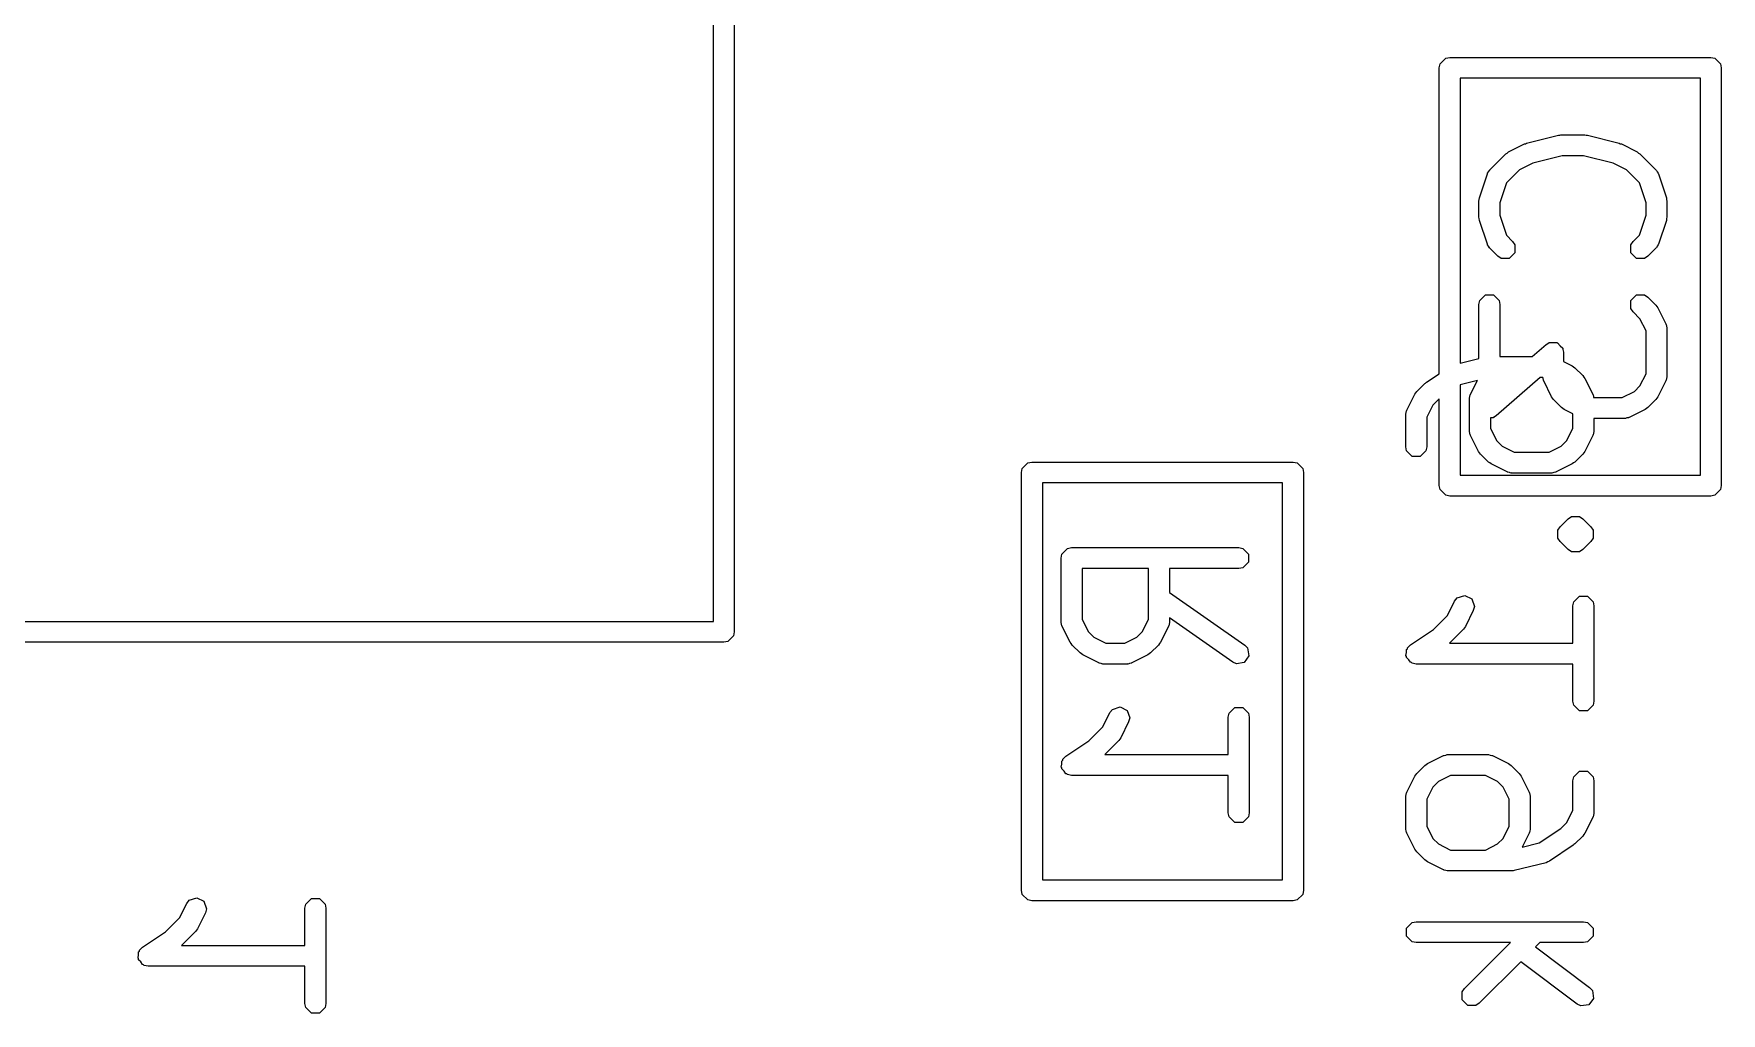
# Model space of a CAD drawing. Header units: inches. Extents: x 0.38 to 5.39, y 0.07 to 3.28.
# Drawn here: x 3.519 to 3.837, y 1.7382 to 1.9228 of the extents above; entities that cross this region are included whole.
import ezdxf

# ---------------------------------------------------------------- set-up
doc = ezdxf.new("R2010")
doc.units = ezdxf.units.IN
doc.header["$MEASUREMENT"] = 0
doc.layers.add('BLACK', color=250, linetype='CONTINUOUS')

msp = doc.modelspace()

# ---------------------------------------------------------------- linework, layer by layer
at = {"layer": 'BLACK', "linetype": 'CONTINUOUS'}
for p, q in [((3.65102, 2.00693), (3.65102, 1.81008)), ((3.64709, 1.81205), (3.64709, 2.00496)), ((3.78405, 1.91713), (3.78511, 1.9182)), ((3.78511, 1.9182), (3.78587, 1.91835)), ((3.78587, 1.91835), (3.83508, 1.91835)), ((3.83508, 1.91835), (3.83583, 1.9182)), ((3.83583, 1.9182), (3.8369, 1.91713)), ((3.7839, 1.91638), (3.78405, 1.91713)), ((3.7839, 1.85873), (3.7839, 1.91638)), ((3.8369, 1.91713), (3.83705, 1.91638)), ((3.83705, 1.91638), (3.83705, 1.83764)), ((3.78783, 1.91441), (3.78783, 1.86069)), ((3.83311, 1.91441), (3.78783, 1.91441)), ((3.83311, 1.83961), (3.83311, 1.91441)), ((3.79696, 1.90052), (3.79996, 1.90202)), ((3.79996, 1.90202), (3.80017, 1.90207)), ((3.80017, 1.90207), (3.80036, 1.90216)), ((3.80036, 1.90216), (3.80636, 1.90366)), ((3.80636, 1.90366), (3.8066, 1.90368)), ((3.8066, 1.90368), (3.80684, 1.90372)), ((3.80684, 1.90372), (3.81134, 1.90372)), ((3.81134, 1.90372), (3.81158, 1.90368)), ((3.81158, 1.90368), (3.81182, 1.90366)), ((3.81182, 1.90366), (3.81782, 1.90216)), ((3.81782, 1.90216), (3.81801, 1.90207)), ((3.81801, 1.90207), (3.81822, 1.90202)), ((3.81822, 1.90202), (3.82122, 1.90052)), ((3.79345, 1.89715), (3.79645, 1.90015)), ((3.79645, 1.90015), (3.79671, 1.90032)), ((3.79671, 1.90032), (3.79696, 1.90052)), ((3.80708, 1.89979), (3.80153, 1.8984)), ((3.8111, 1.89979), (3.80708, 1.89979)), ((3.81665, 1.8984), (3.8111, 1.89979)), ((3.82122, 1.90052), (3.82147, 1.90032)), ((3.82147, 1.90032), (3.82173, 1.90015)), ((3.82173, 1.90015), (3.82473, 1.89715)), ((3.79147, 1.89188), (3.79297, 1.89638)), ((3.79297, 1.89638), (3.79302, 1.89646)), ((3.79302, 1.89651), (3.7932, 1.89677)), ((3.79302, 1.89646), (3.79302, 1.89651)), ((3.7932, 1.89677), (3.79336, 1.89705)), ((3.79336, 1.89705), (3.7934, 1.89707)), ((3.7934, 1.89707), (3.79345, 1.89715)), ((3.79901, 1.89714), (3.79656, 1.89469)), ((3.80153, 1.8984), (3.79901, 1.89714)), ((3.81917, 1.89714), (3.81665, 1.8984)), ((3.82162, 1.89469), (3.81917, 1.89714)), ((3.82473, 1.89715), (3.82479, 1.89707)), ((3.82479, 1.89707), (3.82483, 1.89705)), ((3.82483, 1.89705), (3.82498, 1.89677)), ((3.82498, 1.89677), (3.82516, 1.89651)), ((3.82516, 1.89651), (3.82516, 1.89646)), ((3.82516, 1.89646), (3.82521, 1.89638)), ((3.82521, 1.89638), (3.82671, 1.89188)), ((3.79656, 1.89469), (3.79531, 1.89094)), ((3.82287, 1.89094), (3.82162, 1.89469)), ((3.79137, 1.89126), (3.79144, 1.89157)), ((3.79137, 1.88826), (3.79137, 1.89126)), ((3.79144, 1.89157), (3.79147, 1.89188)), ((3.79531, 1.89094), (3.79531, 1.88858)), ((3.82287, 1.88858), (3.82287, 1.89094)), ((3.82671, 1.89188), (3.82675, 1.89157)), ((3.82675, 1.89157), (3.82681, 1.89126)), ((3.82681, 1.89126), (3.82681, 1.88826)), ((3.79144, 1.88795), (3.79137, 1.88826)), ((3.79147, 1.88763), (3.79144, 1.88795)), ((3.79297, 1.88313), (3.79147, 1.88763)), ((3.79531, 1.88858), (3.79656, 1.88482)), ((3.82162, 1.88482), (3.82287, 1.88858)), ((3.82671, 1.88763), (3.82521, 1.88313)), ((3.82675, 1.88795), (3.82671, 1.88763)), ((3.82681, 1.88826), (3.82675, 1.88795)), ((3.79302, 1.88305), (3.79297, 1.88313)), ((3.79302, 1.883), (3.79302, 1.88305)), ((3.7932, 1.88274), (3.79302, 1.883)), ((3.79656, 1.88482), (3.79773, 1.88365)), ((3.79773, 1.88365), (3.79816, 1.88301)), ((3.79816, 1.88301), (3.79816, 1.8815)), ((3.82002, 1.88301), (3.82045, 1.88365)), ((3.82002, 1.8815), (3.82002, 1.88301)), ((3.82045, 1.88365), (3.82162, 1.88482)), ((3.82516, 1.883), (3.82498, 1.88274)), ((3.82521, 1.88313), (3.82516, 1.88305)), ((3.82516, 1.88305), (3.82516, 1.883)), ((3.79336, 1.88247), (3.7932, 1.88274)), ((3.7934, 1.88245), (3.79336, 1.88247)), ((3.79345, 1.88237), (3.7934, 1.88245)), ((3.79495, 1.88087), (3.79345, 1.88237)), ((3.79559, 1.88044), (3.79495, 1.88087)), ((3.7971, 1.88044), (3.79559, 1.88044)), ((3.79816, 1.8815), (3.7971, 1.88044)), ((3.82109, 1.88044), (3.82002, 1.8815)), ((3.82259, 1.88044), (3.82109, 1.88044)), ((3.82323, 1.88087), (3.82259, 1.88044)), ((3.82473, 1.88237), (3.82323, 1.88087)), ((3.82479, 1.88245), (3.82473, 1.88237)), ((3.82483, 1.88247), (3.82479, 1.88245)), ((3.82498, 1.88274), (3.82483, 1.88247)), ((3.79152, 1.87251), (3.79259, 1.87358)), ((3.79259, 1.87358), (3.7941, 1.87358)), ((3.7941, 1.87358), (3.79516, 1.87251)), ((3.82002, 1.87251), (3.82109, 1.87358)), ((3.82109, 1.87358), (3.82259, 1.87358)), ((3.82259, 1.87358), (3.82323, 1.87315)), ((3.79137, 1.87176), (3.79152, 1.87251)), ((3.79137, 1.86158), (3.79137, 1.87176)), ((3.79516, 1.87251), (3.79531, 1.87176)), ((3.79531, 1.87176), (3.79531, 1.86194)), ((3.82002, 1.87101), (3.82002, 1.87251)), ((3.82045, 1.87037), (3.82002, 1.87101)), ((3.82172, 1.86909), (3.82045, 1.87037)), ((3.82323, 1.87315), (3.82473, 1.87165)), ((3.82473, 1.87165), (3.82491, 1.87139)), ((3.82491, 1.87139), (3.8251, 1.87114)), ((3.8251, 1.87114), (3.8266, 1.86814)), ((3.82287, 1.86679), (3.82172, 1.86909)), ((3.8266, 1.86814), (3.82663, 1.86804)), ((3.82663, 1.86804), (3.82666, 1.86801)), ((3.82666, 1.86801), (3.82672, 1.8677)), ((3.82672, 1.8677), (3.8268, 1.8674)), ((3.8268, 1.8674), (3.82679, 1.86736)), ((3.82679, 1.86736), (3.82681, 1.86726)), ((3.82681, 1.86726), (3.82681, 1.85826)), ((3.80141, 1.86194), (3.80404, 1.86424)), ((3.80404, 1.86424), (3.80453, 1.86452)), ((3.80453, 1.86452), (3.80459, 1.86458)), ((3.80459, 1.86458), (3.80463, 1.86458)), ((3.80463, 1.86458), (3.80471, 1.86462)), ((3.80471, 1.86462), (3.8054, 1.86458)), ((3.8054, 1.86458), (3.80609, 1.86458)), ((3.80609, 1.86458), (3.80614, 1.86453)), ((3.80614, 1.86453), (3.80621, 1.86452)), ((3.80621, 1.86452), (3.80667, 1.864)), ((3.80667, 1.864), (3.80716, 1.86351)), ((3.82287, 1.85872), (3.82287, 1.86679)), ((3.78783, 1.86069), (3.79137, 1.86158)), ((3.79531, 1.86194), (3.80141, 1.86194)), ((3.80716, 1.86351), (3.80718, 1.86342)), ((3.80718, 1.86342), (3.80721, 1.86339)), ((3.80721, 1.86339), (3.8072, 1.86331)), ((3.8072, 1.86331), (3.80731, 1.86276)), ((3.80731, 1.86276), (3.80731, 1.86105)), ((3.80731, 1.86105), (3.80894, 1.86023)), ((3.78147, 1.85711), (3.7839, 1.85873)), ((3.7911, 1.85745), (3.78787, 1.85664)), ((3.7898, 1.85485), (3.7911, 1.85745)), ((3.80289, 1.858), (3.79464, 1.85078)), ((3.80341, 1.858), (3.80289, 1.858)), ((3.80346, 1.85782), (3.80341, 1.858)), ((3.80352, 1.85751), (3.80346, 1.85782)), ((3.80355, 1.85747), (3.80352, 1.85751)), ((3.80358, 1.85738), (3.80355, 1.85747)), ((3.80894, 1.86023), (3.80919, 1.86004)), ((3.80919, 1.86004), (3.80945, 1.85986)), ((3.80945, 1.85986), (3.81095, 1.85836)), ((3.81095, 1.85836), (3.81113, 1.8581)), ((3.81113, 1.8581), (3.81132, 1.85785)), ((3.81132, 1.85785), (3.81282, 1.85485)), ((3.82172, 1.85643), (3.82287, 1.85872)), ((3.82663, 1.85747), (3.8266, 1.85738)), ((3.82666, 1.85751), (3.82663, 1.85747)), ((3.82672, 1.85782), (3.82666, 1.85751)), ((3.8268, 1.85812), (3.82672, 1.85782)), ((3.82681, 1.85826), (3.82679, 1.85816)), ((3.82679, 1.85816), (3.8268, 1.85812)), ((3.7778, 1.85185), (3.7793, 1.85485)), ((3.7793, 1.85485), (3.7795, 1.8551)), ((3.7795, 1.8551), (3.77967, 1.85536)), ((3.77967, 1.85536), (3.78117, 1.85686)), ((3.78117, 1.85686), (3.78133, 1.85697)), ((3.78133, 1.85697), (3.78147, 1.85711)), ((3.78787, 1.85664), (3.78783, 1.85662)), ((3.78783, 1.85662), (3.78783, 1.83961)), ((3.7896, 1.85411), (3.78968, 1.85442)), ((3.78968, 1.85442), (3.78974, 1.85473)), ((3.78974, 1.85473), (3.78977, 1.85476)), ((3.78977, 1.85476), (3.7898, 1.85485)), ((3.80508, 1.85438), (3.80358, 1.85738)), ((3.80527, 1.85413), (3.80508, 1.85438)), ((3.81282, 1.85485), (3.81285, 1.85476)), ((3.81285, 1.85476), (3.81288, 1.85473)), ((3.81288, 1.85473), (3.81294, 1.85442)), ((3.81294, 1.85442), (3.81299, 1.85423)), ((3.81299, 1.85423), (3.81837, 1.85423)), ((3.81837, 1.85423), (3.82067, 1.85538)), ((3.82067, 1.85538), (3.82172, 1.85643)), ((3.8251, 1.85438), (3.82491, 1.85413)), ((3.8266, 1.85738), (3.8251, 1.85438)), ((3.77759, 1.85097), (3.77761, 1.85107)), ((3.7776, 1.85111), (3.77768, 1.85142)), ((3.77761, 1.85107), (3.7776, 1.85111)), ((3.77768, 1.85142), (3.77774, 1.85173)), ((3.77774, 1.85173), (3.77778, 1.85176)), ((3.77778, 1.85176), (3.7778, 1.85185)), ((3.78268, 1.85281), (3.78153, 1.85051)), ((3.78382, 1.85394), (3.78268, 1.85281)), ((3.7839, 1.854), (3.78382, 1.85394)), ((3.7839, 1.83764), (3.7839, 1.854)), ((3.78959, 1.85397), (3.78961, 1.85407)), ((3.78959, 1.84797), (3.78959, 1.85397)), ((3.78961, 1.85407), (3.7896, 1.85411)), ((3.80545, 1.85387), (3.80527, 1.85413)), ((3.80695, 1.85237), (3.80545, 1.85387)), ((3.80721, 1.85219), (3.80695, 1.85237)), ((3.80746, 1.852), (3.80721, 1.85219)), ((3.80909, 1.85118), (3.80746, 1.852)), ((3.80909, 1.84844), (3.80909, 1.85118)), ((3.82272, 1.852), (3.81972, 1.8505)), ((3.82297, 1.85219), (3.82272, 1.852)), ((3.82323, 1.85237), (3.82297, 1.85219)), ((3.82473, 1.85387), (3.82323, 1.85237)), ((3.82491, 1.85413), (3.82473, 1.85387)), ((3.77759, 1.84497), (3.77759, 1.85097)), ((3.78153, 1.85051), (3.78153, 1.84497)), ((3.78961, 1.84788), (3.78959, 1.84797)), ((3.7896, 1.84783), (3.78961, 1.84788)), ((3.79397, 1.8504), (3.79353, 1.85043)), ((3.79353, 1.85043), (3.79353, 1.84844)), ((3.79353, 1.84844), (3.79468, 1.84614)), ((3.79405, 1.85044), (3.79397, 1.8504)), ((3.7941, 1.85044), (3.79405, 1.85044)), ((3.79415, 1.8505), (3.7941, 1.85044)), ((3.79464, 1.85078), (3.79415, 1.8505)), ((3.80794, 1.84614), (3.80909, 1.84844)), ((3.81303, 1.84797), (3.81301, 1.84788)), ((3.81301, 1.84788), (3.81302, 1.84783)), ((3.81884, 1.85029), (3.81303, 1.85029)), ((3.81303, 1.85029), (3.81303, 1.84797)), ((3.81894, 1.85031), (3.81884, 1.85029)), ((3.81898, 1.8503), (3.81894, 1.85031)), ((3.81928, 1.85038), (3.81898, 1.8503)), ((3.81959, 1.85044), (3.81928, 1.85038)), ((3.81962, 1.85047), (3.81959, 1.85044)), ((3.81972, 1.8505), (3.81962, 1.85047)), ((3.77774, 1.84422), (3.77759, 1.84497)), ((3.78153, 1.84497), (3.78138, 1.84422)), ((3.78968, 1.84753), (3.7896, 1.84783)), ((3.78974, 1.84722), (3.78968, 1.84753)), ((3.78977, 1.84719), (3.78974, 1.84722)), ((3.7898, 1.84709), (3.78977, 1.84719)), ((3.7913, 1.84409), (3.7898, 1.84709)), ((3.79468, 1.84614), (3.79573, 1.84509)), ((3.79573, 1.84509), (3.79803, 1.84394)), ((3.80459, 1.84394), (3.80689, 1.84509)), ((3.80689, 1.84509), (3.80794, 1.84614)), ((3.81282, 1.84709), (3.81132, 1.84409)), ((3.81285, 1.84719), (3.81282, 1.84709)), ((3.81288, 1.84722), (3.81285, 1.84719)), ((3.81294, 1.84753), (3.81288, 1.84722)), ((3.81302, 1.84783), (3.81294, 1.84753)), ((3.70531, 1.84085), (3.70637, 1.84192)), ((3.70637, 1.84192), (3.70713, 1.84207)), ((3.70713, 1.84207), (3.75634, 1.84207)), ((3.75634, 1.84207), (3.75709, 1.84192)), ((3.75709, 1.84192), (3.75816, 1.84085)), ((3.77881, 1.84315), (3.77774, 1.84422)), ((3.78032, 1.84315), (3.77881, 1.84315)), ((3.78138, 1.84422), (3.78032, 1.84315)), ((3.79149, 1.84384), (3.7913, 1.84409)), ((3.79167, 1.84358), (3.79149, 1.84384)), ((3.79317, 1.84208), (3.79167, 1.84358)), ((3.79343, 1.84191), (3.79317, 1.84208)), ((3.79368, 1.84171), (3.79343, 1.84191)), ((3.79668, 1.84021), (3.79368, 1.84171)), ((3.79803, 1.84394), (3.80459, 1.84394)), ((3.80894, 1.84171), (3.80594, 1.84021)), ((3.80919, 1.84191), (3.80894, 1.84171)), ((3.80945, 1.84208), (3.80919, 1.84191)), ((3.81095, 1.84358), (3.80945, 1.84208)), ((3.81113, 1.84384), (3.81095, 1.84358)), ((3.81132, 1.84409), (3.81113, 1.84384)), ((3.70516, 1.8401), (3.70531, 1.84085)), ((3.70516, 1.76136), (3.70516, 1.8401)), ((3.75816, 1.84085), (3.75831, 1.8401)), ((3.75831, 1.8401), (3.75831, 1.76136)), ((3.78783, 1.83961), (3.83311, 1.83961)), ((3.79678, 1.84019), (3.79668, 1.84021)), ((3.79681, 1.84015), (3.79678, 1.84019)), ((3.79712, 1.84009), (3.79681, 1.84015)), ((3.79742, 1.84001), (3.79712, 1.84009)), ((3.79746, 1.84002), (3.79742, 1.84001)), ((3.79756, 1.84), (3.79746, 1.84002)), ((3.80506, 1.84), (3.79756, 1.84)), ((3.80516, 1.84002), (3.80506, 1.84)), ((3.8052, 1.84001), (3.80516, 1.84002)), ((3.8055, 1.84009), (3.8052, 1.84001)), ((3.80581, 1.84015), (3.8055, 1.84009)), ((3.80584, 1.84019), (3.80581, 1.84015)), ((3.80594, 1.84021), (3.80584, 1.84019)), ((3.70909, 1.83813), (3.70909, 1.76333)), ((3.75437, 1.83813), (3.70909, 1.83813)), ((3.75437, 1.76333), (3.75437, 1.83813)), ((3.78405, 1.83688), (3.7839, 1.83764)), ((3.78511, 1.83582), (3.78405, 1.83688)), ((3.78587, 1.83567), (3.78511, 1.83582)), ((3.83508, 1.83567), (3.78587, 1.83567)), ((3.83583, 1.83582), (3.83508, 1.83567)), ((3.8369, 1.83688), (3.83583, 1.83582)), ((3.83705, 1.83764), (3.8369, 1.83688)), ((3.80624, 1.82923), (3.80667, 1.82987)), ((3.80624, 1.82772), (3.80624, 1.82923)), ((3.80667, 1.82987), (3.80817, 1.83137)), ((3.80817, 1.83137), (3.80881, 1.83179)), ((3.80881, 1.83179), (3.81031, 1.83179)), ((3.81031, 1.83179), (3.81031, 1.83179)), ((3.81031, 1.83179), (3.81095, 1.83137)), ((3.81095, 1.83137), (3.81245, 1.82987)), ((3.81245, 1.82987), (3.81288, 1.82923)), ((3.81288, 1.82923), (3.81288, 1.82772)), ((3.71278, 1.82473), (3.71385, 1.82579)), ((3.71385, 1.82579), (3.7146, 1.82594)), ((3.7146, 1.82594), (3.7461, 1.82594)), ((3.7461, 1.82594), (3.74685, 1.82579)), ((3.74685, 1.82579), (3.74792, 1.82473)), ((3.80667, 1.82708), (3.80624, 1.82772)), ((3.80817, 1.82558), (3.80667, 1.82708)), ((3.81245, 1.82708), (3.81095, 1.82558)), ((3.81288, 1.82772), (3.81245, 1.82708)), ((3.71263, 1.82398), (3.71278, 1.82473)), ((3.71263, 1.81198), (3.71263, 1.82398)), ((3.74792, 1.82322), (3.74685, 1.82216)), ((3.74792, 1.82473), (3.74792, 1.82322)), ((3.80881, 1.82516), (3.80817, 1.82558)), ((3.81031, 1.82516), (3.80881, 1.82516)), ((3.81095, 1.82558), (3.81031, 1.82516)), ((3.72913, 1.82201), (3.71657, 1.82201)), ((3.71657, 1.82201), (3.71657, 1.81244)), ((3.72913, 1.81244), (3.72913, 1.82201)), ((3.7461, 1.82201), (3.73307, 1.82201)), ((3.73307, 1.82201), (3.73307, 1.8175)), ((3.74685, 1.82216), (3.7461, 1.82201)), ((3.73307, 1.8175), (3.74723, 1.80759)), ((3.7868, 1.81586), (3.78727, 1.81646)), ((3.78727, 1.81646), (3.7887, 1.81694)), ((3.7887, 1.81694), (3.79005, 1.81627)), ((3.79005, 1.81627), (3.79053, 1.81484)), ((3.80924, 1.81573), (3.81031, 1.8168)), ((3.81031, 1.8168), (3.81181, 1.8168)), ((3.81181, 1.8168), (3.81288, 1.81573)), ((3.78281, 1.81051), (3.78544, 1.81314)), ((3.78544, 1.81314), (3.7868, 1.81586)), ((3.79032, 1.8141), (3.78882, 1.8111)), ((3.79053, 1.81484), (3.79032, 1.8141)), ((3.80909, 1.81498), (3.80924, 1.81573)), ((3.80909, 1.80795), (3.80909, 1.81498)), ((3.81288, 1.81573), (3.81303, 1.81498)), ((3.81303, 1.81498), (3.81303, 1.79698)), ((3.46877, 1.81205), (3.64709, 1.81205)), ((3.65102, 1.81008), (3.65087, 1.80933)), ((3.71265, 1.81188), (3.71263, 1.81198)), ((3.71264, 1.81184), (3.71265, 1.81188)), ((3.71272, 1.81153), (3.71264, 1.81184)), ((3.71278, 1.81122), (3.71272, 1.81153)), ((3.71282, 1.81119), (3.71278, 1.81122)), ((3.71284, 1.8111), (3.71282, 1.81119)), ((3.71434, 1.8081), (3.71284, 1.8111)), ((3.71657, 1.81244), (3.71772, 1.81014)), ((3.71772, 1.81014), (3.71877, 1.8091)), ((3.72693, 1.8091), (3.72798, 1.81014)), ((3.72798, 1.81014), (3.72913, 1.81244)), ((3.73286, 1.8111), (3.73136, 1.8081)), ((3.73289, 1.81119), (3.73286, 1.8111)), ((3.73292, 1.81122), (3.73289, 1.81119)), ((3.73298, 1.81153), (3.73292, 1.81122)), ((3.73306, 1.81184), (3.73298, 1.81153)), ((3.73307, 1.81198), (3.73305, 1.81188)), ((3.73305, 1.81188), (3.73306, 1.81184)), ((3.74497, 1.80437), (3.73307, 1.8127)), ((3.73307, 1.8127), (3.73307, 1.81198)), ((3.77847, 1.80762), (3.78281, 1.81051)), ((3.78845, 1.81059), (3.78581, 1.80795)), ((3.78863, 1.81085), (3.78845, 1.81059)), ((3.78882, 1.8111), (3.78863, 1.81085)), ((3.64906, 1.80811), (3.4522, 1.80811)), ((3.64981, 1.80826), (3.64906, 1.80811)), ((3.65087, 1.80933), (3.64981, 1.80826)), ((3.71453, 1.80785), (3.71434, 1.8081)), ((3.71471, 1.80759), (3.71453, 1.80785)), ((3.71621, 1.80609), (3.71471, 1.80759)), ((3.71877, 1.8091), (3.72107, 1.80795)), ((3.72107, 1.80795), (3.72464, 1.80795)), ((3.72464, 1.80795), (3.72693, 1.8091)), ((3.73099, 1.80759), (3.72949, 1.80609)), ((3.73117, 1.80785), (3.73099, 1.80759)), ((3.73136, 1.8081), (3.73117, 1.80785)), ((3.74723, 1.80759), (3.74776, 1.80704)), ((3.74776, 1.80704), (3.74802, 1.80555)), ((3.77774, 1.80673), (3.77789, 1.80687)), ((3.77774, 1.80616), (3.77774, 1.80673)), ((3.77789, 1.80687), (3.77793, 1.80707)), ((3.77793, 1.80707), (3.77847, 1.80762)), ((3.78581, 1.80795), (3.80909, 1.80795)), ((3.71647, 1.80591), (3.71621, 1.80609)), ((3.71672, 1.80572), (3.71647, 1.80591)), ((3.71972, 1.80422), (3.71672, 1.80572)), ((3.71982, 1.80419), (3.71972, 1.80422)), ((3.71985, 1.80416), (3.71982, 1.80419)), ((3.72016, 1.8041), (3.71985, 1.80416)), ((3.72046, 1.80401), (3.72016, 1.8041)), ((3.7205, 1.80403), (3.72046, 1.80401)), ((3.7206, 1.80401), (3.7205, 1.80403)), ((3.7251, 1.80401), (3.7206, 1.80401)), ((3.7252, 1.80403), (3.7251, 1.80401)), ((3.72524, 1.80401), (3.7252, 1.80403)), ((3.72554, 1.8041), (3.72524, 1.80401)), ((3.72585, 1.80416), (3.72554, 1.8041)), ((3.72589, 1.80419), (3.72585, 1.80416)), ((3.72598, 1.80422), (3.72589, 1.80419)), ((3.72898, 1.80572), (3.72598, 1.80422)), ((3.72923, 1.80591), (3.72898, 1.80572)), ((3.72949, 1.80609), (3.72923, 1.80591)), ((3.74567, 1.80406), (3.74497, 1.80437)), ((3.74716, 1.80432), (3.74567, 1.80406)), ((3.74802, 1.80555), (3.74716, 1.80432)), ((3.77763, 1.8056), (3.77774, 1.80616)), ((3.77774, 1.80543), (3.77763, 1.8056)), ((3.77774, 1.80522), (3.77774, 1.80543)), ((3.77815, 1.80482), (3.77774, 1.80522)), ((3.77847, 1.80434), (3.77815, 1.80482)), ((3.77867, 1.8043), (3.77847, 1.80434)), ((3.77881, 1.80416), (3.77867, 1.8043)), ((3.77956, 1.80401), (3.77881, 1.80416)), ((3.80909, 1.80401), (3.77956, 1.80401)), ((3.80909, 1.79698), (3.80909, 1.80401)), ((3.72048, 1.79215), (3.72184, 1.79486)), ((3.72184, 1.79486), (3.72231, 1.79547)), ((3.72231, 1.79547), (3.72374, 1.79594)), ((3.72374, 1.79594), (3.72509, 1.79527)), ((3.72509, 1.79527), (3.72556, 1.79384)), ((3.72556, 1.79384), (3.72536, 1.7931)), ((3.74413, 1.79398), (3.74428, 1.79473)), ((3.74413, 1.78695), (3.74413, 1.79398)), ((3.74428, 1.79473), (3.74534, 1.7958)), ((3.74534, 1.7958), (3.74685, 1.7958)), ((3.74685, 1.7958), (3.74792, 1.79473)), ((3.74792, 1.79473), (3.74807, 1.79398)), ((3.74807, 1.79398), (3.74807, 1.77598)), ((3.80924, 1.79623), (3.80909, 1.79698)), ((3.81031, 1.79516), (3.80924, 1.79623)), ((3.81181, 1.79516), (3.81031, 1.79516)), ((3.81288, 1.79623), (3.81181, 1.79516)), ((3.81303, 1.79698), (3.81288, 1.79623)), ((3.71785, 1.78951), (3.72048, 1.79215)), ((3.72536, 1.7931), (3.72386, 1.7901)), ((3.71351, 1.78662), (3.71785, 1.78951)), ((3.72349, 1.78959), (3.72085, 1.78695)), ((3.72367, 1.78985), (3.72349, 1.78959)), ((3.72386, 1.7901), (3.72367, 1.78985)), ((3.71267, 1.7846), (3.71278, 1.78516)), ((3.71278, 1.78443), (3.71267, 1.7846)), ((3.71278, 1.78573), (3.71293, 1.78588)), ((3.71278, 1.78516), (3.71278, 1.78573)), ((3.71278, 1.78423), (3.71278, 1.78443)), ((3.71293, 1.78588), (3.71297, 1.78608)), ((3.71297, 1.78608), (3.71351, 1.78662)), ((3.72085, 1.78695), (3.74413, 1.78695)), ((3.77967, 1.78337), (3.78117, 1.78487)), ((3.78117, 1.78487), (3.78143, 1.78505)), ((3.78143, 1.78505), (3.78168, 1.78524)), ((3.78168, 1.78524), (3.78468, 1.78674)), ((3.78468, 1.78674), (3.78478, 1.78677)), ((3.78478, 1.78677), (3.78481, 1.7868)), ((3.78481, 1.7868), (3.78512, 1.78686)), ((3.78512, 1.78686), (3.78542, 1.78694)), ((3.78542, 1.78694), (3.78547, 1.78693)), ((3.78547, 1.78693), (3.78556, 1.78695)), ((3.78556, 1.78695), (3.79306, 1.78695)), ((3.79306, 1.78695), (3.79316, 1.78693)), ((3.79316, 1.78693), (3.7932, 1.78694)), ((3.7932, 1.78694), (3.7935, 1.78686)), ((3.7935, 1.78686), (3.79381, 1.7868)), ((3.79381, 1.7868), (3.79385, 1.78677)), ((3.79385, 1.78677), (3.79394, 1.78674)), ((3.79394, 1.78674), (3.79694, 1.78524)), ((3.79694, 1.78524), (3.79719, 1.78505)), ((3.79719, 1.78505), (3.79745, 1.78487)), ((3.79745, 1.78487), (3.79895, 1.78337)), ((3.71319, 1.78382), (3.71278, 1.78423)), ((3.71351, 1.78334), (3.71319, 1.78382)), ((3.71371, 1.7833), (3.71351, 1.78334)), ((3.71385, 1.78316), (3.71371, 1.7833)), ((3.7146, 1.78301), (3.71385, 1.78316)), ((3.74413, 1.78301), (3.7146, 1.78301)), ((3.74413, 1.77598), (3.74413, 1.78301)), ((3.7778, 1.77986), (3.7793, 1.78286)), ((3.7793, 1.78286), (3.7795, 1.78311)), ((3.7795, 1.78311), (3.77967, 1.78337)), ((3.78373, 1.78186), (3.78268, 1.78081)), ((3.78603, 1.78301), (3.78373, 1.78186)), ((3.7926, 1.78301), (3.78603, 1.78301)), ((3.79489, 1.78186), (3.7926, 1.78301)), ((3.79594, 1.78081), (3.79489, 1.78186)), ((3.79895, 1.78337), (3.79913, 1.78311)), ((3.79913, 1.78311), (3.79932, 1.78286)), ((3.79932, 1.78286), (3.80082, 1.77986)), ((3.80909, 1.78198), (3.80924, 1.78273)), ((3.80909, 1.77645), (3.80909, 1.78198)), ((3.80924, 1.78273), (3.81031, 1.7838)), ((3.81031, 1.7838), (3.81181, 1.7838)), ((3.81181, 1.7838), (3.81288, 1.78273)), ((3.81288, 1.78273), (3.81303, 1.78198)), ((3.81303, 1.78198), (3.81303, 1.77598)), ((3.77759, 1.77898), (3.77761, 1.77908)), ((3.77759, 1.77298), (3.77759, 1.77898)), ((3.7776, 1.77912), (3.77768, 1.77942)), ((3.77761, 1.77908), (3.7776, 1.77912)), ((3.77768, 1.77942), (3.77774, 1.77973)), ((3.77774, 1.77973), (3.77778, 1.77977)), ((3.77778, 1.77977), (3.7778, 1.77986)), ((3.78268, 1.78081), (3.78153, 1.77852)), ((3.78153, 1.77852), (3.78153, 1.77345)), ((3.79709, 1.77852), (3.79594, 1.78081)), ((3.79709, 1.77345), (3.79709, 1.77852)), ((3.80082, 1.77986), (3.80085, 1.77977)), ((3.80085, 1.77977), (3.80088, 1.77973)), ((3.80088, 1.77973), (3.80094, 1.77942)), ((3.80094, 1.77942), (3.80102, 1.77912)), ((3.80102, 1.77912), (3.80101, 1.77908)), ((3.80101, 1.77908), (3.80103, 1.77898)), ((3.80103, 1.77898), (3.80103, 1.77298)), ((3.74428, 1.77523), (3.74413, 1.77598)), ((3.74534, 1.77416), (3.74428, 1.77523)), ((3.74792, 1.77523), (3.74685, 1.77416)), ((3.74807, 1.77598), (3.74792, 1.77523)), ((3.80794, 1.77415), (3.80909, 1.77645)), ((3.81282, 1.7751), (3.81132, 1.7721)), ((3.81285, 1.7752), (3.81282, 1.7751)), ((3.81288, 1.77523), (3.81285, 1.7752)), ((3.81294, 1.77554), (3.81288, 1.77523)), ((3.81302, 1.77584), (3.81294, 1.77554)), ((3.81303, 1.77598), (3.81301, 1.77588)), ((3.81301, 1.77588), (3.81302, 1.77584)), ((3.74685, 1.77416), (3.74534, 1.77416)), ((3.77761, 1.77289), (3.77759, 1.77298)), ((3.7776, 1.77284), (3.77761, 1.77289)), ((3.77768, 1.77254), (3.7776, 1.77284)), ((3.77774, 1.77223), (3.77768, 1.77254)), ((3.77778, 1.7722), (3.77774, 1.77223)), ((3.7778, 1.7721), (3.77778, 1.7722)), ((3.7793, 1.7691), (3.7778, 1.7721)), ((3.78153, 1.77345), (3.78268, 1.77115)), ((3.79594, 1.77115), (3.79709, 1.77345)), ((3.80082, 1.7721), (3.79952, 1.7695)), ((3.80085, 1.7722), (3.80082, 1.7721)), ((3.80088, 1.77223), (3.80085, 1.7722)), ((3.80094, 1.77254), (3.80088, 1.77223)), ((3.80102, 1.77284), (3.80094, 1.77254)), ((3.80103, 1.77298), (3.80101, 1.77289)), ((3.80101, 1.77289), (3.80102, 1.77284)), ((3.80275, 1.77031), (3.80681, 1.77301)), ((3.80681, 1.77301), (3.80794, 1.77415)), ((3.81095, 1.77159), (3.80945, 1.77009)), ((3.81113, 1.77185), (3.81095, 1.77159)), ((3.81132, 1.7721), (3.81113, 1.77185)), ((3.7795, 1.76885), (3.7793, 1.7691)), ((3.77967, 1.76859), (3.7795, 1.76885)), ((3.78117, 1.76709), (3.77967, 1.76859)), ((3.78268, 1.77115), (3.78373, 1.7701)), ((3.78373, 1.7701), (3.78603, 1.76895)), ((3.78603, 1.76895), (3.7926, 1.76895)), ((3.7926, 1.76895), (3.79489, 1.7701)), ((3.79489, 1.7701), (3.79594, 1.77115)), ((3.79952, 1.7695), (3.80275, 1.77031)), ((3.80915, 1.76984), (3.80465, 1.76684)), ((3.80929, 1.76998), (3.80915, 1.76984)), ((3.80945, 1.77009), (3.80929, 1.76998)), ((3.78143, 1.76691), (3.78117, 1.76709)), ((3.78168, 1.76672), (3.78143, 1.76691)), ((3.78468, 1.76522), (3.78168, 1.76672)), ((3.78478, 1.7652), (3.78468, 1.76522)), ((3.78481, 1.76516), (3.78478, 1.7652)), ((3.80404, 1.76657), (3.79804, 1.76507)), ((3.80434, 1.76672), (3.80404, 1.76657)), ((3.80465, 1.76684), (3.80434, 1.76672)), ((3.70909, 1.76333), (3.75437, 1.76333)), ((3.78512, 1.7651), (3.78481, 1.76516)), ((3.78542, 1.76502), (3.78512, 1.7651)), ((3.78547, 1.76503), (3.78542, 1.76502)), ((3.78556, 1.76501), (3.78547, 1.76503)), ((3.79756, 1.76501), (3.78556, 1.76501)), ((3.7978, 1.76506), (3.79756, 1.76501)), ((3.79804, 1.76507), (3.7978, 1.76506)), ((3.54647, 1.75617), (3.54782, 1.75889)), ((3.54782, 1.75889), (3.5483, 1.75949)), ((3.5483, 1.75949), (3.54972, 1.75997)), ((3.54972, 1.75997), (3.55107, 1.7593)), ((3.55107, 1.7593), (3.55155, 1.75787)), ((3.57026, 1.75876), (3.57133, 1.75983)), ((3.57133, 1.75983), (3.57284, 1.75983)), ((3.57284, 1.75983), (3.5739, 1.75876)), ((3.70531, 1.7606), (3.70516, 1.76136)), ((3.70637, 1.75954), (3.70531, 1.7606)), ((3.70713, 1.75939), (3.70637, 1.75954)), ((3.75634, 1.75939), (3.70713, 1.75939)), ((3.75709, 1.75954), (3.75634, 1.75939)), ((3.75816, 1.7606), (3.75709, 1.75954)), ((3.75831, 1.76136), (3.75816, 1.7606)), ((3.54383, 1.75354), (3.54647, 1.75617)), ((3.55135, 1.75713), (3.54985, 1.75413)), ((3.55155, 1.75787), (3.55135, 1.75713)), ((3.57011, 1.75801), (3.57026, 1.75876)), ((3.57011, 1.75098), (3.57011, 1.75801)), ((3.5739, 1.75876), (3.57405, 1.75801)), ((3.57405, 1.75801), (3.57405, 1.74001)), ((3.53949, 1.75065), (3.54383, 1.75354)), ((3.54948, 1.75362), (3.54684, 1.75098)), ((3.54965, 1.75388), (3.54948, 1.75362)), ((3.54985, 1.75413), (3.54965, 1.75388)), ((3.77774, 1.75424), (3.77881, 1.7553)), ((3.77774, 1.75273), (3.77774, 1.75424)), ((3.77881, 1.75167), (3.77774, 1.75273)), ((3.77881, 1.7553), (3.77956, 1.75545)), ((3.77956, 1.75545), (3.81106, 1.75545)), ((3.81106, 1.75545), (3.81181, 1.7553)), ((3.81181, 1.7553), (3.81288, 1.75424)), ((3.81288, 1.75273), (3.81181, 1.75167)), ((3.81288, 1.75424), (3.81288, 1.75273)), ((3.53877, 1.74976), (3.53891, 1.7499)), ((3.53877, 1.74919), (3.53877, 1.74976)), ((3.53891, 1.7499), (3.53895, 1.7501)), ((3.53895, 1.7501), (3.53949, 1.75065)), ((3.54684, 1.75098), (3.57011, 1.75098)), ((3.77956, 1.75152), (3.77881, 1.75167)), ((3.79731, 1.75152), (3.77956, 1.75152)), ((3.78867, 1.74288), (3.79731, 1.75152)), ((3.80288, 1.75152), (3.80206, 1.7507)), ((3.80206, 1.7507), (3.81224, 1.74306)), ((3.81106, 1.75152), (3.80288, 1.75152)), ((3.81181, 1.75167), (3.81106, 1.75152)), ((3.53866, 1.74863), (3.53877, 1.74919)), ((3.53877, 1.74846), (3.53866, 1.74863)), ((3.53877, 1.74825), (3.53877, 1.74846)), ((3.53917, 1.74785), (3.53877, 1.74825)), ((3.53949, 1.74737), (3.53917, 1.74785)), ((3.53969, 1.74733), (3.53949, 1.74737)), ((3.53983, 1.74719), (3.53969, 1.74733)), ((3.54059, 1.74704), (3.53983, 1.74719)), ((3.57011, 1.74704), (3.54059, 1.74704)), ((3.57011, 1.74001), (3.57011, 1.74704)), ((3.79925, 1.74789), (3.79145, 1.74009)), ((3.80988, 1.73991), (3.79925, 1.74789)), ((3.81224, 1.74306), (3.81275, 1.74249)), ((3.57026, 1.73926), (3.57011, 1.74001)), ((3.57405, 1.74001), (3.5739, 1.73926)), ((3.78824, 1.74224), (3.78867, 1.74288)), ((3.78824, 1.74073), (3.78824, 1.74224)), ((3.78931, 1.73967), (3.78824, 1.74073)), ((3.79145, 1.74009), (3.79081, 1.73967)), ((3.81057, 1.73958), (3.80988, 1.73991)), ((3.81206, 1.73979), (3.81057, 1.73958)), ((3.81297, 1.741), (3.81206, 1.73979)), ((3.81275, 1.74249), (3.81297, 1.741)), ((3.57133, 1.73819), (3.57026, 1.73926)), ((3.57284, 1.73819), (3.57133, 1.73819)), ((3.5739, 1.73926), (3.57284, 1.73819)), ((3.79081, 1.73967), (3.78931, 1.73967))]:
    msp.add_line(p, q, dxfattribs=at)

doc.saveas('drawing.dxf')
